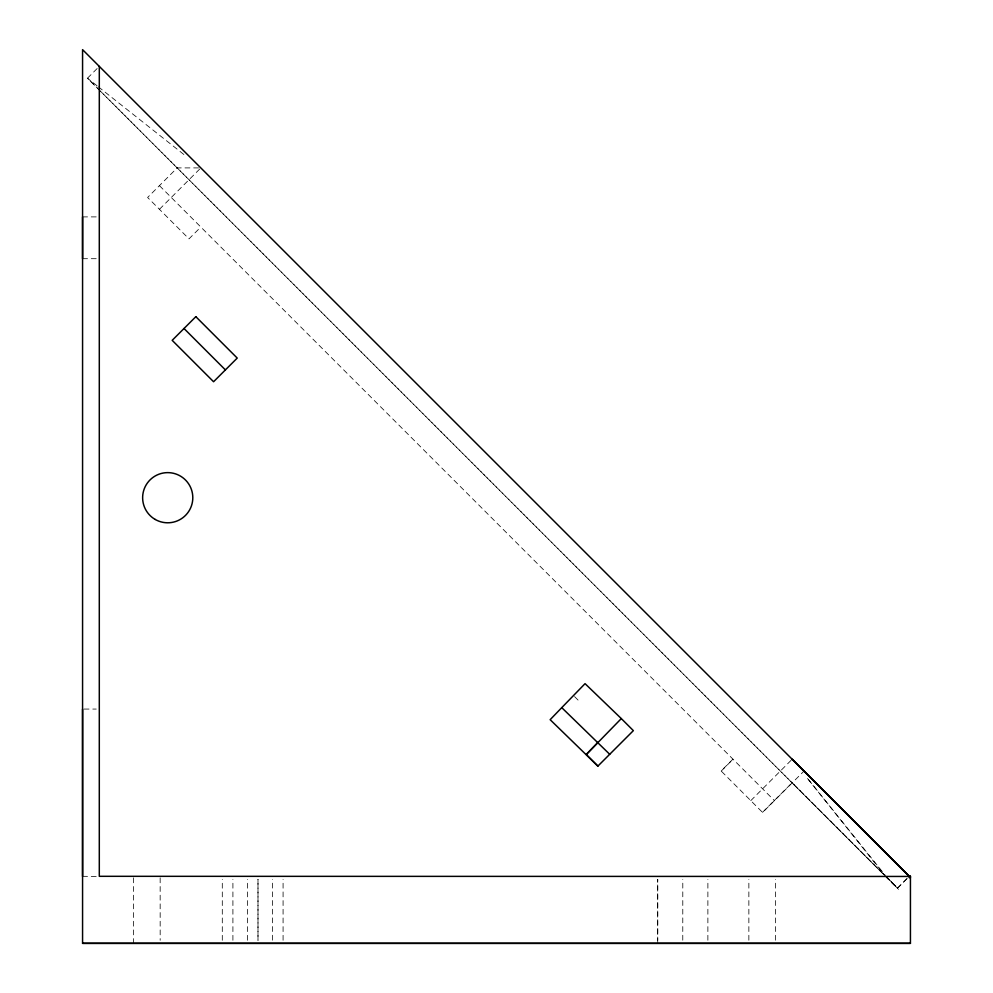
<?xml version="1.0" encoding="UTF-8"?>
<svg xmlns="http://www.w3.org/2000/svg" width="993" height="993" viewBox="0 0 993 993"><rect width="100%" height="100%" fill="white"/><g stroke="black" fill="none" stroke-linecap="round" stroke-linejoin="round"><path stroke-width="0.74" stroke-dasharray="4.96 3.72" d="M222.295 940.284L222.295 879.364M232.908 940.272L232.908 879.364M247.381 940.272L247.381 879.351M272.454 940.185L272.467 879.364M283.079 940.272L283.079 879.364M657.714 943.201L657.714 879.351L657.738 940.21M682.774 940.197L682.799 879.351M707.872 940.259L707.885 879.364M748.859 940.222L748.859 879.364M775.607 940.222L775.62 879.364M97.14 68.529L87.471 78.199L99.523 90.264M159.439 209.3L200.834 167.904L177.176 167.904L147.609 197.47L189.005 238.866L200.834 227.037M732.933 759.149L721.117 770.978L762.599 812.46L803.896 771.176M721.216 771.077L733.033 759.248M750.782 800.643L792.166 759.248M762.5 812.361L792.066 782.794L897.449 888.239L909.278 876.422M888.152 878.457L897.399 888.139L886.774 877.502L897.449 888.239L909.228 876.31M82.568 216.896L96.259 216.896M82.568 258.701L96.259 258.701M84.095 709.064L96.259 709.064M82.568 876.31L96.259 876.434M97.115 85.832L87.471 78.199L885.719 876.447M98.319 86.788L183.941 154.548M885.508 876.31L897.399 888.139M100.392 91.12L898.603 889.331M159.439 185.654L774.428 800.643M574.562 696.59L579.602 701.629M808.625 779.766L885.123 875.106M807.52 778.5L884.304 874.783M160.158 877.837L160.171 940.284M133.397 877.837L133.41 943.338M257.994 879.364L257.994 940.272L257.994 879.364"/><path stroke-width="1.49" d="M82.568 876.447L82.568 49.65L910.432 877.502L792.166 759.248L909.278 876.422L909.228 877.651L910.432 877.651M99.3 66.37L99.3 876.31L910.432 876.447M561.753 707.649L550.147 719.689L597.885 766.112L633.36 730.637L621.308 718.584L585.051 683.656L561.753 707.649L609.702 754.283M597.885 766.112L586.28 754.494L597.885 742.454M621.308 718.584L586.28 754.506M910.432 876.31L909.228 876.31L910.432 876.31L910.432 943.35L82.568 943.35L82.568 709.064M82.568 943.35L910.432 943.35M184.015 328.509L225.399 369.905M82.568 216.896L82.568 258.701M195.844 316.68L172.186 340.338L213.569 381.734L237.228 358.076L195.844 316.68M155.181 519.438A25.086 25.086 0 0 0 192.803 497.716A25.086 25.086 0 0 0 155.181 475.982A25.086 25.086 0 0 0 155.181 519.438"/></g></svg>
